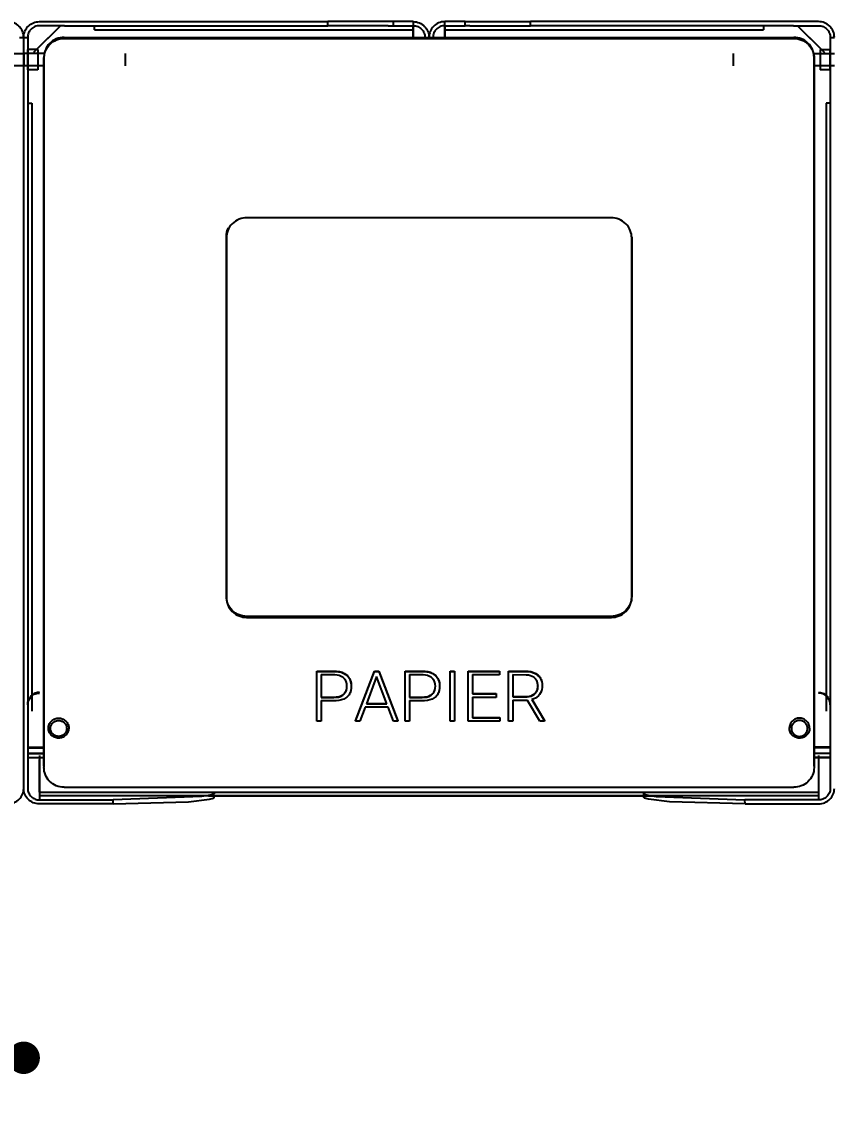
# Model space of a CAD drawing. Header units: millimetres. Extents: x 10366 to 28454, y 24552 to 29702.
# Drawn here: x 12287 to 12687, y 26352 to 26886 of the extents above; entities that cross this region are included whole.
import ezdxf

# ---------------------------------------------------------------- set-up
doc = ezdxf.new("R2010")
doc.units = ezdxf.units.MM
doc.header["$LTSCALE"] = 3
doc.layers.add('DomyÅ›lny', color=7, linetype='Continuous')
doc.styles.get("Standard").update_dxf_attribs({"font": 'arial.ttf'})
doc.dimstyles.new('MATEUSZ', dxfattribs={"dimtxt": 35, "dimasz": 16, "dimexe": 0.18, "dimexo": 0.0625, "dimgap": 0.09, "dimtad": 0, "dimdec": 0, "dimdsep": 46, "dimtxsty": 'Standard', "dimblk": 'DOT', "dimcen": 0.09, "dimse1": 1, "dimse2": 1, "dimadec": 0, "dimazin": 0, "dimtfac": 1, "dimtdec": 0, "dimtofl": 0, "dimtmove": 0, "dimatfit": 3, "dimfxl": 1, "dimtolj": 1, "dimtzin": 0, "dimlwd": 9, "dimlwe": 9, "dimarcsym": 0})

# ---------------------------------------------------------------- blocks, each defined once
blk = doc.blocks.new('_Dot')
at = {"color": 0, "linetype": 'ByBlock', "lineweight": -2}
blk.add_line((-0.5, 0), (-1, 0), dxfattribs=at)
at = {"color": 0, "linetype": 'ByBlock', "const_width": 0.5}
blk.add_lwpolyline([(-0.25, 0, 1), (0.25, 0, 1)], format="xyb", close=True, dxfattribs=at)
blk = doc.blocks.new('*D37')
at = {"color": 0, "lineweight": 9, "transparency": 16777216}
for p, q in [((11903.91, 26375.27), (12048.51, 26375.27)), ((12271.91, 26375.27), (12127.31, 26375.27))]:
    blk.add_line(p, q, dxfattribs=at)
at = {"layer": 'Defpoints', "color": 0, "transparency": 16777216}
for p in [(11887.91, 26878.71), (12287.91, 26878.71), (11887.91, 26375.27)]:
    blk.add_point(p, dxfattribs=at)
at = {"color": 0, "lineweight": 9, "transparency": 16777216, "xscale": 16, "yscale": 16, "zscale": 16, "rotation": 180}
blk.add_blockref('_Dot', (11887.91, 26375.27), dxfattribs=at)
at = {"color": 0, "lineweight": 9, "transparency": 16777216, "xscale": 16, "yscale": 16, "zscale": 16}
blk.add_blockref('_Dot', (12287.91, 26375.27), dxfattribs=at)
at = {"color": 0, "transparency": 16777216, "insert": (12087.91, 26375.27), "char_height": 35, "attachment_point": 5}
blk.add_mtext('\\A1;400', dxfattribs=at)

msp = doc.modelspace()

# ---------------------------------------------------------------- linework, layer by layer
at = {"layer": 'DomyÅ›lny'}
for p, q in [((12295.67, 26886.47), (12437.91, 26886.47)), ((12437.91, 26884.47), (12437.91, 26886.47)), ((12470.15, 26886.47), (12437.91, 26886.47)), ((12470.15, 26886.47), (12470.15, 26884.47)), ((12480.15, 26886.47), (12480.15, 26884.47)), ((12495.67, 26884.47), (12495.67, 26886.47)), ((12505.67, 26886.47), (12537.91, 26886.47)), ((12505.67, 26884.47), (12505.67, 26886.47)), ((12537.91, 26884.47), (12537.91, 26886.47)), ((12680.15, 26886.47), (12537.91, 26886.47)), ((12306.03, 26884.47), (12292.76, 26871.2)), ((12294.61, 26873.05), (12306.03, 26884.47)), ((12308.03, 26884.47), (12295.67, 26884.47)), ((12308.03, 26884.47), (12437.91, 26884.47)), ((12322.91, 26882.47), (12322.91, 26884.47)), ((12322.91, 26882.47), (12480.15, 26882.47)), ((12467.8, 26884.47), (12437.91, 26884.47)), ((12467.8, 26884.47), (12470.15, 26884.47)), ((12480.15, 26884.47), (12480.15, 26882.47)), ((12480.15, 26878.21), (12480.15, 26884.47)), ((12480.15, 26884.47), (12480.15, 26878.21)), ((12495.67, 26882.47), (12495.67, 26884.47)), ((12495.67, 26884.47), (12495.67, 26878.21)), ((12495.67, 26878.21), (12495.67, 26884.47)), ((12495.67, 26882.47), (12652.91, 26882.47)), ((12508.03, 26884.47), (12505.67, 26884.47)), ((12508.03, 26884.47), (12537.91, 26884.47)), ((12667.8, 26884.47), (12537.91, 26884.47)), ((12652.91, 26884.47), (12652.91, 26882.47)), ((12667.8, 26884.47), (12680.15, 26884.47)), ((12681.22, 26873.05), (12669.8, 26884.47)), ((12669.8, 26884.47), (12683.04, 26871.23)), ((12285.91, 26878.71), (12287.91, 26878.71)), ((12287.91, 26508.21), (12287.91, 26878.71)), ((12287.91, 26508.21), (12287.91, 26878.71)), ((12287.91, 26878.71), (12289.91, 26878.71)), ((12289.91, 26878.71), (12289.91, 26508.21)), ((12307.91, 26878.72), (12667.91, 26878.72)), ((12307.91, 26878.72), (12307.91, 26878.21)), ((12307.91, 26878.21), (12667.91, 26878.21)), ((12667.91, 26878.72), (12667.91, 26878.21)), ((12685.91, 26878.71), (12687.91, 26878.71)), ((12685.91, 26878.71), (12685.91, 26508.21)), ((12277.62, 26870.74), (12287.91, 26870.74)), ((12298.21, 26870.74), (12287.91, 26870.74)), ((12294.91, 26872.74), (12289.91, 26872.74)), ((12294.91, 26870.74), (12289.91, 26870.74)), ((12677.62, 26870.74), (12687.91, 26870.74)), ((12680.91, 26872.74), (12685.91, 26872.74)), ((12680.91, 26870.74), (12685.91, 26870.74)), ((12287.91, 26864.74), (12277.91, 26864.74)), ((12297.91, 26864.74), (12287.91, 26864.74)), ((12297.91, 26864.74), (12287.91, 26864.74)), ((12294.91, 26864.74), (12289.91, 26864.74)), ((12297.91, 26519.08), (12297.91, 26868.86)), ((12297.91, 26868.86), (12297.91, 26868.36)), ((12297.91, 26868.36), (12297.91, 26518.57)), ((12677.91, 26519.08), (12677.91, 26868.86)), ((12677.91, 26868.86), (12677.91, 26868.36)), ((12677.91, 26868.36), (12677.91, 26518.57)), ((12687.91, 26864.74), (12677.91, 26864.74)), ((12685.91, 26864.74), (12680.91, 26864.74)), ((12294.91, 26862.74), (12289.91, 26862.74)), ((12685.91, 26862.74), (12680.91, 26862.74)), ((12289.91, 26846.33), (12291.91, 26846.33)), ((12291.91, 26846.33), (12291.91, 26546.33)), ((12685.91, 26846.33), (12683.91, 26846.33)), ((12683.91, 26846.33), (12683.91, 26546.33)), ((12577.91, 26789.66), (12397.91, 26789.66)), ((12387.91, 26602.93), (12387.91, 26780.31)), ((12387.91, 26780.31), (12387.91, 26779.8)), ((12387.91, 26779.8), (12387.91, 26602.42)), ((12587.91, 26780.31), (12587.91, 26602.93)), ((12587.91, 26780.31), (12587.91, 26779.8)), ((12587.91, 26602.42), (12587.91, 26779.8)), ((12577.91, 26593.07), (12397.91, 26593.07)), ((12397.91, 26592.56), (12577.91, 26592.56)), ((12432.61, 26541.45), (12432.61, 26566.09)), ((12432.61, 26541.28), (12432.61, 26565.92)), ((12451.62, 26541.45), (12461.08, 26566.09)), ((12451.62, 26541.28), (12461.08, 26565.92)), ((12461.08, 26566.09), (12463.09, 26566.09)), ((12461.08, 26565.92), (12463.09, 26565.92)), ((12463.09, 26566.09), (12472.55, 26541.45)), ((12463.09, 26565.92), (12472.55, 26541.28)), ((12476.22, 26541.45), (12476.22, 26566.09)), ((12476.22, 26541.28), (12476.22, 26565.92)), ((12498.34, 26566.09), (12500.45, 26566.09)), ((12498.34, 26541.45), (12498.34, 26566.09)), ((12498.34, 26565.92), (12500.45, 26565.92)), ((12498.34, 26541.28), (12498.34, 26565.92)), ((12500.45, 26566.09), (12500.45, 26541.45)), ((12500.45, 26565.92), (12500.45, 26541.28)), ((12507.23, 26541.45), (12507.23, 26566.09)), ((12507.23, 26566.09), (12522.7, 26566.09)), ((12507.23, 26541.28), (12507.23, 26565.92)), ((12507.23, 26565.92), (12522.7, 26565.92)), ((12522.7, 26566.09), (12522.7, 26564.31)), ((12522.7, 26565.92), (12522.7, 26564.14)), ((12527.18, 26541.45), (12527.18, 26566.09)), ((12527.18, 26541.28), (12527.18, 26565.92)), ((12434.72, 26564.31), (12434.72, 26553.24)), ((12434.72, 26564.14), (12434.72, 26553.07)), ((12462.07, 26563.38), (12457.06, 26549.96)), ((12467.09, 26549.96), (12462.07, 26563.38)), ((12478.33, 26564.31), (12478.33, 26553.24)), ((12478.33, 26564.14), (12478.33, 26553.07)), ((12509.34, 26564.31), (12509.34, 26555.02)), ((12522.7, 26564.14), (12509.34, 26564.14)), ((12509.34, 26564.14), (12509.34, 26554.85)), ((12529.31, 26564.31), (12529.31, 26553.48)), ((12529.31, 26564.14), (12529.31, 26553.31)), ((12509.34, 26555.02), (12521.04, 26555.02)), ((12509.34, 26554.85), (12521.04, 26554.85)), ((12521.04, 26555.02), (12521.04, 26553.26)), ((12521.04, 26554.85), (12521.04, 26553.09)), ((12541.67, 26558.83), (12541.67, 26558.66)), ((12543.8, 26558.83), (12543.8, 26558.66)), ((12434.72, 26551.48), (12434.72, 26541.45)), ((12434.72, 26551.48), (12434.72, 26551.31)), ((12434.72, 26551.31), (12434.72, 26541.28)), ((12457.06, 26550.13), (12467.09, 26550.13)), ((12457.06, 26549.96), (12467.09, 26549.96)), ((12478.33, 26551.48), (12478.33, 26551.31)), ((12478.33, 26551.48), (12478.33, 26541.45)), ((12478.33, 26551.31), (12478.33, 26541.28)), ((12509.34, 26553.26), (12509.34, 26543.21)), ((12521.04, 26553.09), (12509.34, 26553.09)), ((12509.34, 26553.09), (12509.34, 26543.04)), ((12529.31, 26551.7), (12529.31, 26541.45)), ((12536.58, 26551.53), (12529.31, 26551.53)), ((12529.31, 26551.53), (12529.31, 26541.28)), ((12542.62, 26541.28), (12536.58, 26551.53)), ((12538.62, 26552.14), (12544.87, 26541.67)), ((12538.62, 26551.97), (12544.87, 26541.5)), ((12456.41, 26548.18), (12453.83, 26541.28)), ((12467.76, 26548.18), (12456.41, 26548.18)), ((12470.35, 26541.28), (12467.76, 26548.18)), ((12432.61, 26541.45), (12432.61, 26541.28)), ((12434.72, 26541.28), (12432.61, 26541.28)), ((12434.72, 26541.45), (12434.72, 26541.28)), ((12451.62, 26541.45), (12451.62, 26541.28)), ((12453.83, 26541.28), (12451.62, 26541.28)), ((12472.55, 26541.28), (12470.35, 26541.28)), ((12472.55, 26541.45), (12472.55, 26541.28)), ((12476.22, 26541.45), (12476.22, 26541.28)), ((12478.33, 26541.28), (12476.22, 26541.28)), ((12478.33, 26541.45), (12478.33, 26541.28)), ((12498.34, 26541.45), (12498.34, 26541.28)), ((12500.45, 26541.28), (12498.34, 26541.28)), ((12500.45, 26541.45), (12500.45, 26541.28)), ((12507.23, 26541.45), (12507.23, 26541.28)), ((12522.79, 26541.28), (12507.23, 26541.28)), ((12509.34, 26543.21), (12522.79, 26543.21)), ((12509.34, 26543.04), (12522.79, 26543.04)), ((12522.79, 26543.21), (12522.79, 26541.45)), ((12522.79, 26543.04), (12522.79, 26541.28)), ((12522.79, 26541.45), (12522.79, 26541.28)), ((12527.18, 26541.45), (12527.18, 26541.28)), ((12529.31, 26541.28), (12527.18, 26541.28)), ((12529.31, 26541.45), (12529.31, 26541.28)), ((12544.87, 26541.28), (12542.62, 26541.28)), ((12544.87, 26541.5), (12544.87, 26541.28)), ((12544.87, 26541.45), (12544.87, 26541.28)), ((12289.91, 26528.57), (12297.91, 26528.57)), ((12289.91, 26528.23), (12297.91, 26528.23)), ((12685.91, 26528.57), (12677.91, 26528.57)), ((12685.91, 26528.23), (12677.91, 26528.23)), ((12289.91, 26525.35), (12297.91, 26525.35)), ((12297.91, 26525.34), (12289.91, 26525.34)), ((12289.91, 26523.36), (12297.91, 26523.36)), ((12297.91, 26523.34), (12289.91, 26523.34)), ((12295.67, 26522.91), (12295.67, 26502.51)), ((12295.67, 26506.39), (12295.67, 26522.36)), ((12685.91, 26525.35), (12677.91, 26525.35)), ((12685.91, 26525.34), (12677.91, 26525.34)), ((12685.91, 26523.36), (12677.91, 26523.36)), ((12685.91, 26523.34), (12677.91, 26523.34)), ((12680.15, 26522.91), (12680.15, 26502.51)), ((12680.15, 26522.36), (12680.15, 26506.39)), ((12295.67, 26506.39), (12680.15, 26506.39)), ((12307.91, 26508.72), (12667.91, 26508.72)), ((12680.15, 26504.52), (12295.67, 26504.52)), ((12295.67, 26502.51), (12332.04, 26502.51)), ((12332, 26500.52), (12295.67, 26500.52)), ((12332, 26500.52), (12332.04, 26502.51)), ((12379.18, 26504.52), (12597.82, 26504.52)), ((12593.92, 26503.77), (12593.88, 26505.75)), ((12680.15, 26502.51), (12643.79, 26502.51)), ((12643.83, 26500.52), (12643.79, 26502.51)), ((12643.83, 26500.52), (12680.15, 26500.52))]:
    msp.add_line(p, q, dxfattribs=at)
for points in [[(12287.91, 26878.71, 0), (12287.87, 26879.49, 0), (12287.76, 26880.26, 0), (12287.57, 26881, 0), (12287.31, 26881.73, 0), (12286.97, 26882.42, 0), (12286.57, 26883.07, 0), (12286.11, 26883.68, 0), (12285.6, 26884.24, 0), (12285.03, 26884.75, 0), (12284.42, 26885.2, 0), (12283.77, 26885.58, 0), (12283.08, 26885.9, 0), (12282.37, 26886.15, 0), (12281.64, 26886.33, 0), (12280.9, 26886.44, 0), (12280.15, 26886.47, 0)], [(12287.91, 26878.71, 0), (12287.95, 26879.49, 0), (12288.07, 26880.26, 0), (12288.26, 26881, 0), (12288.52, 26881.73, 0), (12288.85, 26882.42, 0), (12289.25, 26883.07, 0), (12289.71, 26883.68, 0), (12290.23, 26884.24, 0), (12290.8, 26884.75, 0), (12291.41, 26885.2, 0), (12292.06, 26885.58, 0), (12292.75, 26885.9, 0), (12293.46, 26886.15, 0), (12294.19, 26886.33, 0), (12294.93, 26886.44, 0), (12295.67, 26886.47, 0)], [(12480.15, 26886.47, 0), (12480.15, 26886.47, 0), (12480.15, 26886.47, 0), (12480.15, 26886.47, 0), (12480.15, 26886.47, 0), (12480.15, 26886.47, 0), (12480.15, 26886.47, 0), (12480.15, 26886.47, 0), (12480.15, 26886.47, 0), (12480.15, 26886.47, 0), (12480.15, 26886.47, 0), (12480.15, 26886.47, 0), (12480.14, 26886.47, 0), (12480.08, 26886.47, 0), (12479.86, 26886.47, 0), (12478.92, 26886.47, 0), (12470.15, 26886.47, 0)], [(12480.15, 26886.47, 0), (12480.93, 26886.44, 0), (12481.69, 26886.32, 0), (12482.44, 26886.13, 0), (12483.16, 26885.87, 0), (12483.86, 26885.53, 0), (12484.51, 26885.14, 0), (12485.12, 26884.68, 0), (12485.68, 26884.16, 0), (12486.19, 26883.59, 0), (12486.64, 26882.98, 0), (12487.02, 26882.33, 0), (12487.34, 26881.64, 0), (12487.59, 26880.93, 0), (12487.77, 26880.2, 0), (12487.88, 26879.46, 0), (12487.91, 26878.71, 0)], [(12495.67, 26886.47, 0), (12494.9, 26886.44, 0), (12494.13, 26886.32, 0), (12493.39, 26886.13, 0), (12492.66, 26885.87, 0), (12491.97, 26885.53, 0), (12491.32, 26885.14, 0), (12490.7, 26884.68, 0), (12490.14, 26884.16, 0), (12489.64, 26883.59, 0), (12489.19, 26882.98, 0), (12488.81, 26882.33, 0), (12488.49, 26881.64, 0), (12488.24, 26880.93, 0), (12488.06, 26880.2, 0), (12487.95, 26879.46, 0), (12487.91, 26878.71, 0)], [(12505.67, 26886.47, 0), (12495.67, 26886.47, 0)], [(12687.91, 26878.71, 0), (12687.87, 26879.49, 0), (12687.76, 26880.26, 0), (12687.57, 26881, 0), (12687.31, 26881.73, 0), (12686.97, 26882.42, 0), (12686.57, 26883.07, 0), (12686.11, 26883.68, 0), (12685.6, 26884.24, 0), (12685.03, 26884.75, 0), (12684.42, 26885.2, 0), (12683.77, 26885.58, 0), (12683.08, 26885.9, 0), (12682.37, 26886.15, 0), (12681.64, 26886.33, 0), (12680.9, 26886.44, 0), (12680.15, 26886.47, 0)], [(12295.67, 26884.47, 0), (12295.09, 26884.45, 0), (12294.52, 26884.36, 0), (12293.97, 26884.22, 0), (12293.43, 26884.02, 0), (12292.91, 26883.77, 0), (12292.43, 26883.47, 0), (12291.97, 26883.13, 0), (12291.56, 26882.75, 0), (12291.18, 26882.32, 0), (12290.85, 26881.87, 0), (12290.57, 26881.39, 0), (12290.34, 26880.88, 0), (12290.15, 26880.35, 0), (12290.02, 26879.81, 0), (12289.94, 26879.27, 0), (12289.91, 26878.71, 0)], [(12470.15, 26884.47, 0), (12480.15, 26884.47, 0)], [(12480.15, 26884.47, 0), (12480.73, 26884.45, 0), (12481.3, 26884.36, 0), (12481.86, 26884.22, 0), (12482.4, 26884.02, 0), (12482.91, 26883.77, 0), (12483.4, 26883.47, 0), (12483.85, 26883.13, 0), (12484.27, 26882.75, 0), (12484.64, 26882.32, 0), (12484.97, 26881.87, 0), (12485.26, 26881.39, 0), (12485.49, 26880.88, 0), (12485.68, 26880.35, 0), (12485.81, 26879.81, 0), (12485.89, 26879.27, 0), (12485.91, 26878.71, 0)], [(12495.67, 26884.47, 0), (12495.09, 26884.45, 0), (12494.52, 26884.36, 0), (12493.97, 26884.22, 0), (12493.43, 26884.02, 0), (12492.91, 26883.77, 0), (12492.43, 26883.47, 0), (12491.97, 26883.13, 0), (12491.56, 26882.75, 0), (12491.18, 26882.32, 0), (12490.85, 26881.87, 0), (12490.57, 26881.39, 0), (12490.34, 26880.88, 0), (12490.15, 26880.35, 0), (12490.02, 26879.81, 0), (12489.94, 26879.27, 0), (12489.91, 26878.71, 0)], [(12495.67, 26884.47, 0), (12495.67, 26884.47, 0), (12495.67, 26884.47, 0), (12495.67, 26884.47, 0), (12495.67, 26884.47, 0), (12495.67, 26884.47, 0), (12495.67, 26884.47, 0), (12495.67, 26884.47, 0), (12495.67, 26884.47, 0), (12495.67, 26884.47, 0), (12495.67, 26884.47, 0), (12495.67, 26884.47, 0), (12495.68, 26884.47, 0), (12495.69, 26884.47, 0), (12495.74, 26884.47, 0), (12495.97, 26884.47, 0), (12496.91, 26884.47, 0), (12505.67, 26884.47, 0)], [(12680.15, 26884.47, 0), (12680.73, 26884.45, 0), (12681.3, 26884.36, 0), (12681.86, 26884.22, 0), (12682.4, 26884.02, 0), (12682.91, 26883.77, 0), (12683.4, 26883.47, 0), (12683.85, 26883.13, 0), (12684.27, 26882.75, 0), (12684.64, 26882.32, 0), (12684.97, 26881.87, 0), (12685.26, 26881.39, 0), (12685.49, 26880.88, 0), (12685.68, 26880.35, 0), (12685.81, 26879.81, 0), (12685.89, 26879.27, 0), (12685.91, 26878.71, 0)], [(12307.91, 26878.72, 0), (12306.89, 26878.67, 0), (12305.89, 26878.51, 0), (12304.9, 26878.26, 0), (12303.96, 26877.92, 0), (12303.06, 26877.48, 0), (12302.21, 26876.96, 0), (12301.42, 26876.36, 0), (12300.7, 26875.69, 0), (12300.06, 26874.96, 0), (12299.49, 26874.17, 0), (12299.01, 26873.34, 0), (12298.61, 26872.47, 0), (12298.3, 26871.57, 0), (12298.08, 26870.65, 0), (12297.95, 26869.77, 0), (12297.91, 26868.86, 0)], [(12297.91, 26868.36, 0), (12297.97, 26869.35, 0), (12298.12, 26870.34, 0), (12298.37, 26871.29, 0), (12298.71, 26872.22, 0), (12299.15, 26873.1, 0), (12299.67, 26873.93, 0), (12300.26, 26874.7, 0), (12300.93, 26875.41, 0), (12301.65, 26876.04, 0), (12302.44, 26876.61, 0), (12303.27, 26877.09, 0), (12304.15, 26877.49, 0), (12305.04, 26877.8, 0), (12305.97, 26878.02, 0), (12306.94, 26878.16, 0), (12307.91, 26878.21, 0)], [(12677.91, 26868.86, 0), (12677.86, 26869.86, 0), (12677.71, 26870.84, 0), (12677.46, 26871.8, 0), (12677.11, 26872.73, 0), (12676.68, 26873.6, 0), (12676.16, 26874.44, 0), (12675.57, 26875.21, 0), (12674.9, 26875.91, 0), (12674.17, 26876.55, 0), (12673.39, 26877.11, 0), (12672.56, 26877.59, 0), (12671.68, 26877.99, 0), (12670.78, 26878.3, 0), (12669.86, 26878.53, 0), (12668.89, 26878.67, 0), (12667.91, 26878.72, 0)], [(12667.91, 26878.21, 0), (12668.93, 26878.16, 0), (12669.94, 26878.01, 0), (12670.92, 26877.75, 0), (12671.87, 26877.41, 0), (12672.77, 26876.97, 0), (12673.62, 26876.45, 0), (12674.4, 26875.85, 0), (12675.12, 26875.19, 0), (12675.77, 26874.46, 0), (12676.34, 26873.67, 0), (12676.82, 26872.84, 0), (12677.22, 26871.96, 0), (12677.53, 26871.07, 0), (12677.75, 26870.14, 0), (12677.87, 26869.26, 0), (12677.91, 26868.36, 0)], [(12287.91, 26870.74, 0), (12287.91, 26870.74, 0), (12287.91, 26870.74, 0), (12287.91, 26870.74, 0), (12287.91, 26870.74, 0), (12287.91, 26870.74, 0), (12287.91, 26870.74, 0), (12287.91, 26870.74, 0), (12287.91, 26870.74, 0), (12287.91, 26870.74, 0), (12287.91, 26870.74, 0), (12287.91, 26870.74, 0), (12287.91, 26870.74, 0), (12287.91, 26870.72, 0), (12287.91, 26870.66, 0), (12287.91, 26870.37, 0), (12287.91, 26864.74, 0)], [(12287.91, 26870.74, 0), (12287.91, 26870.74, 0), (12287.91, 26870.74, 0), (12287.91, 26870.74, 0), (12287.91, 26870.74, 0), (12287.91, 26870.74, 0), (12287.91, 26870.74, 0), (12287.91, 26870.74, 0), (12287.91, 26870.74, 0), (12287.91, 26870.74, 0), (12287.91, 26870.74, 0), (12287.91, 26870.74, 0), (12287.91, 26870.74, 0), (12287.91, 26870.72, 0), (12287.91, 26870.66, 0), (12287.91, 26870.37, 0), (12287.91, 26864.74, 0)], [(12289.91, 26870.74, 0), (12289.91, 26870.74, 0), (12289.91, 26870.74, 0), (12289.91, 26870.74, 0), (12289.91, 26870.74, 0), (12289.91, 26870.74, 0), (12289.91, 26870.74, 0), (12289.91, 26870.74, 0), (12289.91, 26870.74, 0), (12289.91, 26870.74, 0), (12289.91, 26870.74, 0), (12289.91, 26870.74, 0), (12289.91, 26870.74, 0), (12289.91, 26870.72, 0), (12289.91, 26870.66, 0), (12289.91, 26870.37, 0), (12289.91, 26864.74, 0)], [(12294.91, 26872.74, 0), (12294.91, 26872.74, 0), (12294.91, 26872.74, 0), (12294.91, 26872.74, 0), (12294.91, 26872.74, 0), (12294.91, 26872.74, 0), (12294.91, 26872.74, 0), (12294.91, 26872.74, 0), (12294.91, 26872.74, 0), (12294.91, 26872.74, 0), (12294.91, 26872.74, 0), (12294.91, 26872.74, 0), (12294.91, 26872.74, 0), (12294.91, 26872.71, 0), (12294.91, 26872.6, 0), (12294.91, 26872.13, 0), (12294.91, 26862.74, 0)], [(12294.91, 26870.74, 0), (12294.91, 26870.74, 0), (12294.91, 26870.74, 0), (12294.91, 26870.74, 0), (12294.91, 26870.74, 0), (12294.91, 26870.74, 0), (12294.91, 26870.74, 0), (12294.91, 26870.74, 0), (12294.91, 26870.74, 0), (12294.91, 26870.74, 0), (12294.91, 26870.74, 0), (12294.91, 26870.74, 0), (12294.91, 26870.74, 0), (12294.91, 26870.72, 0), (12294.91, 26870.66, 0), (12294.91, 26870.37, 0), (12294.91, 26864.74, 0)], [(12337.91, 26870.74, 0), (12337.91, 26870.74, 0), (12337.91, 26870.74, 0), (12337.91, 26870.74, 0), (12337.91, 26870.74, 0), (12337.91, 26870.74, 0), (12337.91, 26870.74, 0), (12337.91, 26870.74, 0), (12337.91, 26870.74, 0), (12337.91, 26870.74, 0), (12337.91, 26870.74, 0), (12337.91, 26870.74, 0), (12337.91, 26870.74, 0), (12337.91, 26870.72, 0), (12337.91, 26870.66, 0), (12337.91, 26870.37, 0), (12337.91, 26864.74, 0)], [(12637.91, 26870.74, 0), (12637.91, 26870.74, 0), (12637.91, 26870.74, 0), (12637.91, 26870.74, 0), (12637.91, 26870.74, 0), (12637.91, 26870.74, 0), (12637.91, 26870.74, 0), (12637.91, 26870.74, 0), (12637.91, 26870.74, 0), (12637.91, 26870.74, 0), (12637.91, 26870.74, 0), (12637.91, 26870.74, 0), (12637.91, 26870.74, 0), (12637.91, 26870.72, 0), (12637.91, 26870.66, 0), (12637.91, 26870.37, 0), (12637.91, 26864.74, 0)], [(12680.91, 26872.74, 0), (12680.91, 26872.74, 0), (12680.91, 26872.74, 0), (12680.91, 26872.74, 0), (12680.91, 26872.74, 0), (12680.91, 26872.74, 0), (12680.91, 26872.74, 0), (12680.91, 26872.74, 0), (12680.91, 26872.74, 0), (12680.91, 26872.74, 0), (12680.91, 26872.74, 0), (12680.91, 26872.74, 0), (12680.91, 26872.74, 0), (12680.91, 26872.71, 0), (12680.91, 26872.6, 0), (12680.91, 26872.13, 0), (12680.91, 26862.74, 0)], [(12680.91, 26870.74, 0), (12680.91, 26870.74, 0), (12680.91, 26870.74, 0), (12680.91, 26870.74, 0), (12680.91, 26870.74, 0), (12680.91, 26870.74, 0), (12680.91, 26870.74, 0), (12680.91, 26870.74, 0), (12680.91, 26870.74, 0), (12680.91, 26870.74, 0), (12680.91, 26870.74, 0), (12680.91, 26870.74, 0), (12680.91, 26870.74, 0), (12680.91, 26870.72, 0), (12680.91, 26870.66, 0), (12680.91, 26870.37, 0), (12680.91, 26864.74, 0)], [(12685.91, 26870.74, 0), (12685.91, 26870.74, 0), (12685.91, 26870.74, 0), (12685.91, 26870.74, 0), (12685.91, 26870.74, 0), (12685.91, 26870.74, 0), (12685.91, 26870.74, 0), (12685.91, 26870.74, 0), (12685.91, 26870.74, 0), (12685.91, 26870.74, 0), (12685.91, 26870.74, 0), (12685.91, 26870.74, 0), (12685.91, 26870.74, 0), (12685.91, 26870.72, 0), (12685.91, 26870.66, 0), (12685.91, 26870.37, 0), (12685.91, 26864.74, 0)], [(12397.91, 26789.66, 0), (12397.01, 26789.62, 0), (12396.09, 26789.49, 0), (12395.16, 26789.28, 0), (12394.23, 26788.97, 0), (12393.32, 26788.56, 0), (12392.44, 26788.05, 0), (12391.61, 26787.46, 0), (12390.84, 26786.77, 0), (12390.15, 26786.02, 0), (12389.54, 26785.2, 0), (12389.03, 26784.33, 0), (12388.62, 26783.43, 0), (12388.3, 26782.52, 0), (12388.08, 26781.6, 0), (12387.95, 26780.69, 0), (12387.91, 26779.8, 0)], [(12587.91, 26779.8, 0), (12587.87, 26780.69, 0), (12587.75, 26781.6, 0), (12587.53, 26782.52, 0), (12587.21, 26783.43, 0), (12586.8, 26784.33, 0), (12586.28, 26785.2, 0), (12585.68, 26786.02, 0), (12584.98, 26786.77, 0), (12584.22, 26787.46, 0), (12583.39, 26788.05, 0), (12582.51, 26788.56, 0), (12581.59, 26788.97, 0), (12580.66, 26789.28, 0), (12579.73, 26789.49, 0), (12578.81, 26789.62, 0), (12577.91, 26789.66, 0)], [(12387.91, 26780.31, 0), (12387.98, 26781.42, 0), (12388.17, 26782.55, 0), (12388.52, 26783.69, 0), (12389.01, 26784.81, 0)], [(12397.91, 26593.07, 0), (12397.01, 26593.11, 0), (12396.09, 26593.24, 0), (12395.16, 26593.45, 0), (12394.23, 26593.76, 0), (12393.32, 26594.17, 0), (12392.44, 26594.68, 0), (12391.61, 26595.28, 0), (12390.84, 26595.96, 0), (12390.15, 26596.71, 0), (12389.54, 26597.53, 0), (12389.03, 26598.4, 0), (12388.62, 26599.3, 0), (12388.3, 26600.21, 0), (12388.08, 26601.13, 0), (12387.95, 26602.04, 0), (12387.91, 26602.93, 0)], [(12387.91, 26602.42, 0), (12387.95, 26601.53, 0), (12388.08, 26600.62, 0), (12388.3, 26599.71, 0), (12388.62, 26598.79, 0), (12389.03, 26597.89, 0), (12389.54, 26597.02, 0), (12390.15, 26596.21, 0), (12390.84, 26595.45, 0), (12391.61, 26594.77, 0), (12392.44, 26594.17, 0), (12393.32, 26593.66, 0), (12394.23, 26593.25, 0), (12395.16, 26592.94, 0), (12396.09, 26592.73, 0), (12397.01, 26592.6, 0), (12397.91, 26592.56, 0)], [(12587.91, 26602.93, 0), (12587.87, 26602.04, 0), (12587.75, 26601.13, 0), (12587.53, 26600.21, 0), (12587.21, 26599.3, 0), (12586.8, 26598.4, 0), (12586.28, 26597.53, 0), (12585.68, 26596.71, 0), (12584.98, 26595.96, 0), (12584.22, 26595.28, 0), (12583.39, 26594.68, 0), (12582.51, 26594.17, 0), (12581.59, 26593.76, 0), (12580.66, 26593.45, 0), (12579.73, 26593.24, 0), (12578.81, 26593.11, 0), (12577.91, 26593.07, 0)], [(12577.91, 26592.56, 0), (12578.81, 26592.6, 0), (12579.73, 26592.73, 0), (12580.66, 26592.94, 0), (12581.59, 26593.25, 0), (12582.51, 26593.66, 0), (12583.39, 26594.17, 0), (12584.22, 26594.77, 0), (12584.98, 26595.45, 0), (12585.68, 26596.21, 0), (12586.28, 26597.02, 0), (12586.8, 26597.89, 0), (12587.21, 26598.79, 0), (12587.53, 26599.71, 0), (12587.75, 26600.62, 0), (12587.87, 26601.53, 0), (12587.91, 26602.42, 0)], [(12432.61, 26566.09, 0), (12438.09, 26566.09, 0), (12440.83, 26566.09, 0), (12442.33, 26566.04, 0), (12443.75, 26565.83, 0), (12445.03, 26565.45, 0), (12446.17, 26564.91, 0), (12447.18, 26564.21, 0), (12447.63, 26563.8, 0), (12448.03, 26563.36, 0), (12448.38, 26562.89, 0), (12448.69, 26562.39, 0), (12448.95, 26561.85, 0), (12449.16, 26561.29, 0), (12449.44, 26560.07, 0), (12449.54, 26558.73, 0)], [(12432.61, 26565.92, 0), (12443.21, 26565.76, 0), (12444.49, 26565.47, 0), (12445.63, 26565.03, 0), (12446.66, 26564.44, 0), (12447.56, 26563.7, 0), (12447.95, 26563.29, 0), (12448.29, 26562.85, 0), (12448.6, 26562.38, 0), (12448.86, 26561.88, 0), (12449.08, 26561.36, 0), (12449.39, 26560.22, 0), (12449.53, 26558.98, 0), (12449.5, 26557.67, 0), (12449.31, 26556.46, 0), (12448.95, 26555.38, 0), (12448.71, 26554.88, 0), (12448.43, 26554.41, 0), (12448.11, 26553.97, 0), (12447.75, 26553.56, 0), (12447.34, 26553.18, 0), (12446.9, 26552.83, 0), (12445.91, 26552.25, 0), (12444.77, 26551.8, 0), (12443.48, 26551.5, 0), (12442.05, 26551.34, 0), (12434.72, 26551.31, 0)], [(12476.22, 26566.09, 0), (12481.7, 26566.09, 0), (12484.44, 26566.09, 0), (12485.95, 26566.04, 0), (12487.36, 26565.83, 0), (12488.64, 26565.45, 0), (12489.79, 26564.91, 0), (12490.79, 26564.21, 0), (12491.24, 26563.8, 0), (12491.64, 26563.36, 0), (12492, 26562.89, 0), (12492.3, 26562.39, 0), (12492.56, 26561.85, 0), (12492.77, 26561.29, 0), (12493.06, 26560.07, 0), (12493.15, 26558.73, 0)], [(12476.22, 26565.92, 0), (12486.83, 26565.76, 0), (12488.1, 26565.47, 0), (12489.25, 26565.03, 0), (12490.27, 26564.44, 0), (12491.17, 26563.7, 0), (12491.56, 26563.29, 0), (12491.91, 26562.85, 0), (12492.21, 26562.38, 0), (12492.47, 26561.88, 0), (12492.69, 26561.36, 0), (12493, 26560.22, 0), (12493.14, 26558.98, 0), (12493.11, 26557.67, 0), (12492.92, 26556.46, 0), (12492.56, 26555.38, 0), (12492.32, 26554.88, 0), (12492.04, 26554.41, 0), (12491.72, 26553.97, 0), (12491.36, 26553.56, 0), (12490.96, 26553.18, 0), (12490.51, 26552.83, 0), (12489.52, 26552.25, 0), (12488.38, 26551.8, 0), (12487.09, 26551.5, 0), (12485.66, 26551.34, 0), (12478.33, 26551.31, 0)], [(12527.18, 26566.09, 0), (12532.57, 26566.09, 0), (12535.26, 26566.09, 0), (12536.79, 26566.01, 0), (12538.19, 26565.79, 0), (12539.45, 26565.41, 0), (12540.57, 26564.87, 0), (12541.54, 26564.19, 0), (12541.97, 26563.79, 0), (12542.36, 26563.36, 0), (12542.7, 26562.9, 0), (12542.99, 26562.41, 0), (12543.24, 26561.89, 0), (12543.44, 26561.34, 0), (12543.71, 26560.14, 0), (12543.8, 26558.83, 0)], [(12527.18, 26565.92, 0), (12534.95, 26565.92, 0), (12537.09, 26565.81, 0), (12538.09, 26565.64, 0), (12539.02, 26565.39, 0), (12539.88, 26565.06, 0), (12540.66, 26564.65, 0), (12541.36, 26564.16, 0), (12541.99, 26563.59, 0), (12542.53, 26562.96, 0), (12542.97, 26562.27, 0), (12543.32, 26561.51, 0), (12543.58, 26560.69, 0), (12543.74, 26559.81, 0), (12543.8, 26558.86, 0), (12543.77, 26557.9, 0), (12543.61, 26557, 0), (12543.35, 26556.14, 0), (12542.96, 26555.32, 0), (12542.45, 26554.55, 0), (12541.85, 26553.85, 0), (12541.16, 26553.24, 0), (12540.39, 26552.73, 0), (12539.55, 26552.3, 0), (12538.62, 26551.97, 0)], [(12434.72, 26553.07, 0), (12438.84, 26553.07, 0), (12440.9, 26553.07, 0), (12442.08, 26553.11, 0), (12443.18, 26553.27, 0), (12444.16, 26553.54, 0), (12445.02, 26553.94, 0), (12445.4, 26554.19, 0), (12445.76, 26554.46, 0), (12446.08, 26554.76, 0), (12446.36, 26555.09, 0), (12446.61, 26555.44, 0), (12446.83, 26555.82, 0), (12447.02, 26556.22, 0), (12447.17, 26556.64, 0), (12447.36, 26557.56, 0), (12447.43, 26558.57, 0), (12447.35, 26559.58, 0), (12447.14, 26560.49, 0), (12446.98, 26560.92, 0), (12446.79, 26561.32, 0), (12446.57, 26561.7, 0), (12446.31, 26562.06, 0), (12446.02, 26562.4, 0), (12445.69, 26562.71, 0), (12445.33, 26563, 0), (12444.95, 26563.25, 0), (12444.53, 26563.47, 0), (12443.62, 26563.82, 0), (12442.59, 26564.04, 0), (12441.45, 26564.14, 0), (12434.72, 26564.14, 0)], [(12478.33, 26553.07, 0), (12482.46, 26553.07, 0), (12484.52, 26553.07, 0), (12485.69, 26553.11, 0), (12486.79, 26553.27, 0), (12487.78, 26553.54, 0), (12488.63, 26553.94, 0), (12489.02, 26554.19, 0), (12489.37, 26554.46, 0), (12489.69, 26554.76, 0), (12489.97, 26555.09, 0), (12490.23, 26555.44, 0), (12490.45, 26555.82, 0), (12490.63, 26556.22, 0), (12490.78, 26556.64, 0), (12490.98, 26557.56, 0), (12491.04, 26558.57, 0), (12490.96, 26559.58, 0), (12490.75, 26560.49, 0), (12490.6, 26560.92, 0), (12490.41, 26561.32, 0), (12490.18, 26561.7, 0), (12489.92, 26562.06, 0), (12489.63, 26562.4, 0), (12489.3, 26562.71, 0), (12488.94, 26563, 0), (12488.56, 26563.25, 0), (12488.15, 26563.47, 0), (12487.23, 26563.82, 0), (12486.2, 26564.04, 0), (12485.06, 26564.14, 0), (12478.33, 26564.14, 0)], [(12529.31, 26553.31, 0), (12533.32, 26553.31, 0), (12535.32, 26553.31, 0), (12536.38, 26553.33, 0), (12537.4, 26553.47, 0), (12538.34, 26553.74, 0), (12539.18, 26554.14, 0), (12539.56, 26554.39, 0), (12539.92, 26554.68, 0), (12540.56, 26555.33, 0), (12540.83, 26555.69, 0), (12541.06, 26556.06, 0), (12541.25, 26556.46, 0), (12541.41, 26556.87, 0), (12541.53, 26557.31, 0), (12541.66, 26558.23, 0), (12541.65, 26559.23, 0), (12541.51, 26560.16, 0), (12541.24, 26561, 0), (12541.06, 26561.39, 0), (12540.84, 26561.75, 0), (12540.59, 26562.09, 0), (12540.3, 26562.41, 0), (12539.99, 26562.71, 0), (12539.64, 26562.98, 0), (12538.87, 26563.43, 0), (12537.99, 26563.77, 0), (12537.01, 26564.01, 0), (12535.92, 26564.12, 0), (12529.31, 26564.14, 0)], [(12295.8, 26555.58, 0), (12295.27, 26555.55, 0), (12294.73, 26555.48, 0), (12294.18, 26555.35, 0), (12293.64, 26555.17, 0), (12293.1, 26554.93, 0), (12292.58, 26554.63, 0), (12292.09, 26554.28, 0), (12291.64, 26553.88, 0), (12291.23, 26553.43, 0), (12290.87, 26552.95, 0), (12290.57, 26552.44, 0), (12290.33, 26551.91, 0), (12290.14, 26551.37, 0), (12290.01, 26550.83, 0), (12289.94, 26550.29, 0), (12289.91, 26549.77, 0)], [(12289.91, 26549.43, 0), (12289.94, 26549.95, 0), (12290.01, 26550.49, 0), (12290.14, 26551.03, 0), (12290.33, 26551.57, 0), (12290.57, 26552.1, 0), (12290.87, 26552.61, 0), (12291.23, 26553.09, 0), (12291.64, 26553.54, 0), (12292.09, 26553.94, 0), (12292.58, 26554.29, 0), (12293.1, 26554.59, 0), (12293.64, 26554.83, 0), (12294.18, 26555.01, 0), (12294.73, 26555.14, 0), (12295.27, 26555.21, 0), (12295.8, 26555.24, 0)], [(12434.72, 26553.24, 0), (12438.83, 26553.24, 0), (12440.89, 26553.24, 0), (12442.05, 26553.28, 0), (12443.16, 26553.43, 0), (12444.14, 26553.7, 0), (12445, 26554.1, 0), (12445.38, 26554.34, 0), (12445.73, 26554.61, 0), (12446.06, 26554.91, 0), (12446.34, 26555.24, 0), (12446.6, 26555.59, 0), (12446.82, 26555.96, 0), (12447, 26556.36, 0), (12447.16, 26556.77, 0), (12447.36, 26557.69, 0), (12447.43, 26558.69, 0)], [(12478.33, 26553.24, 0), (12482.44, 26553.24, 0), (12484.5, 26553.24, 0), (12485.67, 26553.28, 0), (12486.77, 26553.43, 0), (12487.75, 26553.7, 0), (12488.61, 26554.1, 0), (12488.99, 26554.34, 0), (12489.35, 26554.61, 0), (12489.67, 26554.91, 0), (12489.96, 26555.24, 0), (12490.21, 26555.59, 0), (12490.43, 26555.96, 0), (12490.62, 26556.36, 0), (12490.77, 26556.77, 0), (12490.97, 26557.69, 0), (12491.04, 26558.69, 0)], [(12529.31, 26553.48, 0), (12533.3, 26553.48, 0), (12535.3, 26553.48, 0), (12536.34, 26553.5, 0), (12537.37, 26553.63, 0), (12538.3, 26553.89, 0), (12539.14, 26554.29, 0), (12539.53, 26554.54, 0), (12539.89, 26554.82, 0), (12540.53, 26555.46, 0), (12540.8, 26555.82, 0), (12541.03, 26556.19, 0), (12541.23, 26556.58, 0), (12541.39, 26556.99, 0), (12541.51, 26557.42, 0), (12541.6, 26557.87, 0), (12541.67, 26558.83, 0)], [(12680.02, 26555.58, 0), (12680.55, 26555.55, 0), (12681.09, 26555.48, 0), (12681.64, 26555.35, 0), (12682.19, 26555.17, 0), (12682.73, 26554.93, 0), (12683.24, 26554.63, 0), (12683.73, 26554.28, 0), (12684.19, 26553.88, 0), (12684.59, 26553.43, 0), (12684.95, 26552.95, 0), (12685.25, 26552.44, 0), (12685.5, 26551.91, 0), (12685.68, 26551.37, 0), (12685.81, 26550.83, 0), (12685.89, 26550.29, 0), (12685.91, 26549.77, 0)], [(12685.91, 26549.43, 0), (12685.89, 26549.95, 0), (12685.81, 26550.49, 0), (12685.68, 26551.03, 0), (12685.5, 26551.57, 0), (12685.25, 26552.1, 0), (12684.95, 26552.61, 0), (12684.59, 26553.09, 0), (12684.19, 26553.54, 0), (12683.73, 26553.94, 0), (12683.24, 26554.29, 0), (12682.73, 26554.59, 0), (12682.19, 26554.83, 0), (12681.64, 26555.01, 0), (12681.09, 26555.14, 0), (12680.55, 26555.21, 0), (12680.02, 26555.24, 0)], [(12300.14, 26537.94, 0), (12300.16, 26538.38, 0), (12300.22, 26538.83, 0), (12300.33, 26539.29, 0), (12300.49, 26539.75, 0), (12300.7, 26540.2, 0), (12300.95, 26540.63, 0), (12301.26, 26541.04, 0), (12301.6, 26541.42, 0), (12301.99, 26541.76, 0), (12302.4, 26542.06, 0), (12302.84, 26542.31, 0), (12303.3, 26542.52, 0), (12303.76, 26542.67, 0), (12304.23, 26542.78, 0), (12304.69, 26542.84, 0), (12305.14, 26542.86, 0), (12305.59, 26542.84, 0), (12306.05, 26542.78, 0), (12306.51, 26542.67, 0), (12306.98, 26542.52, 0), (12307.44, 26542.31, 0), (12307.87, 26542.06, 0), (12308.29, 26541.76, 0), (12308.67, 26541.42, 0), (12309.02, 26541.04, 0), (12309.32, 26540.63, 0), (12309.58, 26540.2, 0), (12309.79, 26539.75, 0), (12309.95, 26539.29, 0), (12310.06, 26538.83, 0), (12310.12, 26538.38, 0), (12310.14, 26537.94, 0)], [(12310.14, 26537.94, 0), (12310.11, 26537.44, 0), (12310.04, 26536.95, 0), (12309.92, 26536.48, 0), (12309.74, 26536.01, 0), (12309.52, 26535.56, 0), (12309.26, 26535.14, 0), (12308.96, 26534.75, 0), (12308.62, 26534.39, 0), (12308.25, 26534.07, 0), (12307.84, 26533.78, 0), (12307.41, 26533.53, 0), (12306.96, 26533.33, 0), (12306.5, 26533.18, 0), (12306.03, 26533.07, 0), (12305.55, 26533.01, 0), (12305.07, 26532.99, 0), (12304.57, 26533.03, 0), (12304.08, 26533.11, 0), (12303.6, 26533.23, 0), (12303.14, 26533.41, 0), (12302.7, 26533.62, 0), (12302.28, 26533.88, 0), (12301.9, 26534.17, 0), (12301.55, 26534.49, 0), (12301.23, 26534.85, 0), (12300.95, 26535.23, 0), (12300.71, 26535.65, 0), (12300.51, 26536.08, 0), (12300.35, 26536.53, 0), (12300.23, 26536.99, 0), (12300.16, 26537.46, 0), (12300.14, 26537.94, 0)], [(12675.69, 26537.94, 0), (12675.67, 26538.38, 0), (12675.6, 26538.83, 0), (12675.5, 26539.29, 0), (12675.34, 26539.75, 0), (12675.13, 26540.2, 0), (12674.87, 26540.63, 0), (12674.57, 26541.04, 0), (12674.22, 26541.42, 0), (12673.84, 26541.76, 0), (12673.42, 26542.06, 0), (12672.98, 26542.31, 0), (12672.53, 26542.52, 0), (12672.06, 26542.67, 0), (12671.6, 26542.78, 0), (12671.14, 26542.84, 0), (12670.69, 26542.86, 0), (12670.24, 26542.84, 0), (12669.78, 26542.78, 0), (12669.31, 26542.67, 0), (12668.85, 26542.52, 0), (12668.39, 26542.31, 0), (12667.95, 26542.06, 0), (12667.54, 26541.76, 0), (12667.15, 26541.42, 0), (12666.81, 26541.04, 0), (12666.5, 26540.63, 0), (12666.25, 26540.2, 0), (12666.04, 26539.75, 0), (12665.88, 26539.29, 0), (12665.77, 26538.83, 0), (12665.71, 26538.38, 0), (12665.69, 26537.94, 0)], [(12675.69, 26537.94, 0), (12675.66, 26537.44, 0), (12675.59, 26536.95, 0), (12675.46, 26536.48, 0), (12675.29, 26536.01, 0), (12675.07, 26535.56, 0), (12674.81, 26535.14, 0), (12674.51, 26534.75, 0), (12674.17, 26534.39, 0), (12673.8, 26534.07, 0), (12673.39, 26533.78, 0), (12672.96, 26533.53, 0), (12672.51, 26533.33, 0), (12672.05, 26533.18, 0), (12671.58, 26533.07, 0), (12671.1, 26533.01, 0), (12670.62, 26532.99, 0), (12670.12, 26533.03, 0), (12669.63, 26533.11, 0), (12669.15, 26533.23, 0), (12668.69, 26533.41, 0), (12668.25, 26533.62, 0), (12667.83, 26533.88, 0), (12667.45, 26534.17, 0), (12667.1, 26534.49, 0), (12666.78, 26534.85, 0), (12666.5, 26535.23, 0), (12666.26, 26535.65, 0), (12666.06, 26536.08, 0), (12665.9, 26536.53, 0), (12665.78, 26536.99, 0), (12665.71, 26537.46, 0), (12665.69, 26537.94, 0)], [(12295.67, 26524.48, 0), (12295.67, 26524.46, 0), (12295.67, 26524.35, 0), (12295.67, 26523.93, 0), (12295.67, 26522.36, 0)], [(12680.15, 26524.48, 0), (12680.15, 26524.46, 0), (12680.15, 26524.35, 0), (12680.15, 26523.93, 0), (12680.15, 26522.36, 0)], [(12307.91, 26508.72, 0), (12306.89, 26508.77, 0), (12305.89, 26508.92, 0), (12304.91, 26509.17, 0), (12303.97, 26509.52, 0), (12303.07, 26509.95, 0), (12302.22, 26510.47, 0), (12301.43, 26511.07, 0), (12300.71, 26511.73, 0), (12300.07, 26512.46, 0), (12299.5, 26513.25, 0), (12299.02, 26514.07, 0), (12298.62, 26514.95, 0), (12298.31, 26515.84, 0), (12298.08, 26516.76, 0), (12297.95, 26517.66, 0), (12297.91, 26518.57, 0)], [(12677.91, 26518.57, 0), (12677.86, 26517.57, 0), (12677.71, 26516.58, 0), (12677.45, 26515.61, 0), (12677.1, 26514.68, 0), (12676.66, 26513.8, 0), (12676.13, 26512.96, 0), (12675.53, 26512.19, 0), (12674.85, 26511.48, 0), (12674.12, 26510.84, 0), (12673.32, 26510.28, 0), (12672.48, 26509.81, 0), (12671.59, 26509.41, 0), (12670.69, 26509.1, 0), (12669.75, 26508.89, 0), (12668.84, 26508.76, 0), (12667.91, 26508.72, 0)], [(12280.15, 26500.52, 0), (12280.94, 26500.56, 0), (12281.72, 26500.68, 0), (12282.48, 26500.88, 0), (12283.2, 26501.14, 0), (12283.9, 26501.48, 0), (12284.55, 26501.88, 0), (12285.16, 26502.34, 0), (12285.72, 26502.85, 0), (12286.22, 26503.42, 0), (12286.66, 26504.02, 0), (12287.04, 26504.66, 0), (12287.35, 26505.33, 0), (12287.59, 26506.03, 0), (12287.77, 26506.74, 0), (12287.88, 26507.46, 0), (12287.91, 26508.21, 0)], [(12295.67, 26500.52, 0), (12294.89, 26500.56, 0), (12294.11, 26500.68, 0), (12293.35, 26500.88, 0), (12292.63, 26501.14, 0), (12291.93, 26501.48, 0), (12291.28, 26501.88, 0), (12290.67, 26502.34, 0), (12290.11, 26502.85, 0), (12289.61, 26503.42, 0), (12289.17, 26504.02, 0), (12288.79, 26504.66, 0), (12288.48, 26505.33, 0), (12288.23, 26506.03, 0), (12288.06, 26506.74, 0), (12287.95, 26507.46, 0), (12287.91, 26508.21, 0)], [(12289.91, 26508.21, 0), (12289.94, 26507.64, 0), (12290.03, 26507.05, 0), (12290.18, 26506.5, 0), (12290.38, 26505.96, 0), (12290.63, 26505.45, 0), (12290.93, 26504.97, 0), (12291.28, 26504.52, 0), (12291.67, 26504.11, 0), (12292.09, 26503.75, 0), (12292.54, 26503.42, 0), (12293.02, 26503.15, 0), (12293.52, 26502.92, 0), (12294.05, 26502.74, 0), (12294.57, 26502.61, 0), (12295.11, 26502.53, 0), (12295.67, 26502.51, 0)], [(12295.67, 26506.39, 0), (12295.67, 26505, 0), (12295.67, 26504.62, 0), (12295.67, 26504.53, 0), (12295.67, 26504.52, 0), (12295.67, 26504.52, 0), (12295.67, 26504.52, 0), (12295.67, 26504.52, 0), (12295.67, 26504.52, 0), (12295.67, 26504.52, 0), (12295.67, 26504.52, 0), (12295.67, 26504.52, 0), (12295.67, 26504.52, 0), (12295.67, 26504.52, 0), (12295.67, 26504.52, 0), (12295.67, 26504.52, 0), (12295.67, 26504.52, 0), (12295.67, 26504.52, 0), (12295.67, 26504.52, 0), (12295.67, 26504.52, 0), (12295.67, 26504.52, 0), (12295.67, 26504.52, 0), (12295.67, 26504.52, 0)], [(12381.63, 26506.12, 0), (12381.76, 26506.03, 0), (12381.81, 26505.99, 0), (12381.85, 26505.95, 0), (12381.89, 26505.9, 0), (12381.91, 26505.86, 0), (12381.93, 26505.82, 0), (12381.94, 26505.79, 0), (12381.94, 26505.77, 0), (12381.94, 26505.75, 0), (12381.94, 26505.73, 0), (12381.94, 26505.71, 0), (12381.93, 26505.69, 0), (12381.93, 26505.66, 0), (12381.9, 26505.62, 0), (12381.87, 26505.58, 0), (12381.83, 26505.54, 0), (12381.79, 26505.49, 0), (12381.66, 26505.41, 0), (12381.51, 26505.32, 0), (12381.09, 26505.15, 0), (12379.85, 26504.82, 0), (12375.85, 26504.2, 0), (12332.04, 26502.51, 0)], [(12594.2, 26506.12, 0), (12594.07, 26506.03, 0), (12594.02, 26505.99, 0), (12593.97, 26505.95, 0), (12593.94, 26505.9, 0), (12593.91, 26505.86, 0), (12593.89, 26505.82, 0), (12593.89, 26505.79, 0), (12593.89, 26505.77, 0), (12593.88, 26505.75, 0), (12593.89, 26505.73, 0), (12593.89, 26505.71, 0), (12593.89, 26505.69, 0), (12593.9, 26505.66, 0), (12593.92, 26505.62, 0), (12593.95, 26505.58, 0), (12593.99, 26505.54, 0), (12594.04, 26505.49, 0), (12594.16, 26505.41, 0), (12594.32, 26505.32, 0), (12594.74, 26505.15, 0), (12595.97, 26504.82, 0), (12599.98, 26504.2, 0), (12643.79, 26502.51, 0)], [(12680.15, 26500.52, 0), (12680.94, 26500.56, 0), (12681.72, 26500.68, 0), (12682.48, 26500.88, 0), (12683.2, 26501.14, 0), (12683.9, 26501.48, 0), (12684.55, 26501.88, 0), (12685.16, 26502.34, 0), (12685.72, 26502.85, 0), (12686.22, 26503.42, 0), (12686.66, 26504.02, 0), (12687.04, 26504.66, 0), (12687.35, 26505.33, 0), (12687.59, 26506.03, 0), (12687.77, 26506.74, 0), (12687.88, 26507.46, 0), (12687.91, 26508.21, 0)], [(12685.91, 26508.21, 0), (12685.88, 26507.64, 0), (12685.79, 26507.05, 0), (12685.65, 26506.5, 0), (12685.44, 26505.96, 0), (12685.19, 26505.45, 0), (12684.89, 26504.97, 0), (12684.55, 26504.52, 0), (12684.16, 26504.11, 0), (12683.74, 26503.75, 0), (12683.28, 26503.42, 0), (12682.8, 26503.15, 0), (12682.3, 26502.92, 0), (12681.78, 26502.74, 0), (12681.26, 26502.61, 0), (12680.72, 26502.53, 0), (12680.15, 26502.51, 0)], [(12680.15, 26506.39, 0), (12680.15, 26505, 0), (12680.15, 26504.62, 0), (12680.15, 26504.53, 0), (12680.15, 26504.52, 0), (12680.15, 26504.52, 0), (12680.15, 26504.52, 0), (12680.15, 26504.52, 0), (12680.15, 26504.52, 0), (12680.15, 26504.52, 0), (12680.15, 26504.52, 0), (12680.15, 26504.52, 0), (12680.15, 26504.52, 0), (12680.15, 26504.52, 0), (12680.15, 26504.52, 0), (12680.15, 26504.52, 0), (12680.15, 26504.52, 0), (12680.15, 26504.52, 0), (12680.15, 26504.52, 0), (12680.15, 26504.52, 0), (12680.15, 26504.52, 0), (12680.15, 26504.52, 0), (12680.15, 26504.52, 0)], [(12332, 26500.52, 0), (12369.28, 26501.61, 0), (12379.61, 26502.8, 0), (12380.91, 26503.12, 0), (12381.36, 26503.29, 0), (12381.54, 26503.37, 0), (12381.68, 26503.46, 0), (12381.79, 26503.54, 0), (12381.83, 26503.59, 0), (12381.86, 26503.63, 0), (12381.88, 26503.67, 0), (12381.89, 26503.69, 0), (12381.9, 26503.71, 0), (12381.9, 26503.73, 0), (12381.91, 26503.75, 0), (12381.91, 26503.78, 0), (12381.91, 26503.8, 0), (12381.9, 26503.82, 0), (12381.9, 26503.84, 0), (12381.88, 26503.88, 0), (12381.85, 26503.92, 0), (12381.82, 26503.97, 0), (12381.77, 26504.01, 0), (12381.72, 26504.05, 0), (12381.59, 26504.14, 0)], [(12643.83, 26500.52, 0), (12606.55, 26501.61, 0), (12596.21, 26502.8, 0), (12594.91, 26503.12, 0), (12594.46, 26503.29, 0), (12594.29, 26503.37, 0), (12594.15, 26503.46, 0), (12594.04, 26503.54, 0), (12594, 26503.59, 0), (12593.97, 26503.63, 0), (12593.94, 26503.67, 0), (12593.93, 26503.69, 0), (12593.93, 26503.71, 0), (12593.92, 26503.73, 0), (12593.92, 26503.75, 0), (12593.92, 26503.78, 0), (12593.92, 26503.8, 0), (12593.93, 26503.82, 0), (12593.93, 26503.84, 0), (12593.95, 26503.88, 0), (12593.98, 26503.92, 0), (12594.01, 26503.97, 0), (12594.06, 26504.01, 0), (12594.11, 26504.05, 0), (12594.24, 26504.14, 0)]]:
    msp.add_polyline3d(points, dxfattribs=at)
for points in [[(12289.91, 26872.74, 0), (12289.91, 26872.74, 0), (12289.91, 26872.74, 0), (12289.91, 26872.74, 0), (12289.91, 26872.74, 0), (12289.91, 26872.74, 0), (12289.91, 26872.74, 0), (12289.91, 26872.74, 0), (12289.91, 26872.74, 0), (12289.91, 26872.74, 0), (12289.91, 26872.74, 0), (12289.91, 26872.74, 0), (12289.91, 26872.71, 0), (12289.91, 26872.6, 0), (12289.91, 26872.13, 0), (12289.91, 26863.5, 0), (12289.91, 26862.77, 0), (12289.91, 26862.75, 0), (12289.91, 26862.74, 0), (12289.91, 26862.74, 0), (12289.91, 26862.74, 0), (12289.91, 26862.74, 0), (12289.91, 26862.74, 0), (12289.91, 26862.74, 0), (12289.91, 26862.74, 0), (12289.91, 26862.74, 0), (12289.91, 26862.74, 0), (12289.91, 26862.74, 0), (12289.91, 26862.74, 0), (12289.91, 26862.74, 0), (12289.91, 26862.74, 0), (12289.91, 26862.74, 0), (12289.91, 26862.75, 0), (12289.91, 26862.75, 0), (12289.91, 26862.78, 0), (12289.91, 26862.89, 0), (12289.91, 26863.36, 0)], [(12685.91, 26872.74, 0), (12685.91, 26872.74, 0), (12685.91, 26872.74, 0), (12685.91, 26872.74, 0), (12685.91, 26872.74, 0), (12685.91, 26872.74, 0), (12685.91, 26872.74, 0), (12685.91, 26872.74, 0), (12685.91, 26872.74, 0), (12685.91, 26872.74, 0), (12685.91, 26872.74, 0), (12685.91, 26872.74, 0), (12685.91, 26872.71, 0), (12685.91, 26872.6, 0), (12685.91, 26872.13, 0), (12685.91, 26863.5, 0), (12685.91, 26862.77, 0), (12685.91, 26862.75, 0), (12685.91, 26862.74, 0), (12685.91, 26862.74, 0), (12685.91, 26862.74, 0), (12685.91, 26862.74, 0), (12685.91, 26862.74, 0), (12685.91, 26862.74, 0), (12685.91, 26862.74, 0), (12685.91, 26862.74, 0), (12685.91, 26862.74, 0), (12685.91, 26862.74, 0), (12685.91, 26862.74, 0), (12685.91, 26862.74, 0), (12685.91, 26862.74, 0), (12685.91, 26862.74, 0), (12685.91, 26862.75, 0), (12685.91, 26862.75, 0), (12685.91, 26862.78, 0), (12685.91, 26862.89, 0), (12685.91, 26863.36, 0)], [(12301.14, 26537.77, 0), (12301.15, 26538.12, 0), (12301.21, 26538.48, 0), (12301.29, 26538.85, 0), (12301.42, 26539.22, 0), (12301.59, 26539.58, 0), (12301.79, 26539.92, 0), (12302.03, 26540.25, 0), (12302.31, 26540.55, 0), (12302.62, 26540.83, 0), (12302.95, 26541.07, 0), (12303.3, 26541.27, 0), (12303.67, 26541.43, 0), (12304.04, 26541.56, 0), (12304.41, 26541.64, 0), (12304.78, 26541.69, 0), (12305.14, 26541.71, 0), (12305.5, 26541.69, 0), (12305.87, 26541.64, 0), (12306.24, 26541.56, 0), (12306.61, 26541.43, 0), (12306.98, 26541.27, 0), (12307.33, 26541.07, 0), (12307.66, 26540.83, 0), (12307.97, 26540.55, 0), (12308.24, 26540.25, 0), (12308.49, 26539.92, 0), (12308.69, 26539.58, 0), (12308.86, 26539.22, 0), (12308.98, 26538.85, 0), (12309.07, 26538.48, 0), (12309.12, 26538.12, 0), (12309.14, 26537.77, 0), (12309.12, 26537.41, 0), (12309.07, 26537.05, 0), (12308.98, 26536.68, 0), (12308.86, 26536.32, 0), (12308.69, 26535.96, 0), (12308.49, 26535.61, 0), (12308.24, 26535.28, 0), (12307.97, 26534.98, 0), (12307.66, 26534.71, 0), (12307.33, 26534.47, 0), (12306.98, 26534.26, 0), (12306.61, 26534.1, 0), (12306.24, 26533.98, 0), (12305.87, 26533.89, 0), (12305.5, 26533.84, 0), (12305.14, 26533.82, 0), (12304.78, 26533.84, 0), (12304.41, 26533.89, 0), (12304.04, 26533.98, 0), (12303.67, 26534.1, 0), (12303.3, 26534.26, 0), (12302.95, 26534.47, 0), (12302.62, 26534.71, 0), (12302.31, 26534.98, 0), (12302.03, 26535.28, 0), (12301.79, 26535.61, 0), (12301.59, 26535.96, 0), (12301.42, 26536.32, 0), (12301.29, 26536.68, 0), (12301.21, 26537.05, 0), (12301.15, 26537.41, 0)], [(12674.69, 26537.77, 0), (12674.67, 26538.12, 0), (12674.62, 26538.48, 0), (12674.53, 26538.85, 0), (12674.41, 26539.22, 0), (12674.24, 26539.58, 0), (12674.04, 26539.92, 0), (12673.79, 26540.25, 0), (12673.52, 26540.55, 0), (12673.21, 26540.83, 0), (12672.88, 26541.07, 0), (12672.53, 26541.27, 0), (12672.16, 26541.43, 0), (12671.79, 26541.56, 0), (12671.42, 26541.64, 0), (12671.05, 26541.69, 0), (12670.69, 26541.71, 0), (12670.33, 26541.69, 0), (12669.96, 26541.64, 0), (12669.59, 26541.56, 0), (12669.22, 26541.43, 0), (12668.85, 26541.27, 0), (12668.5, 26541.07, 0), (12668.17, 26540.83, 0), (12667.86, 26540.55, 0), (12667.58, 26540.25, 0), (12667.34, 26539.92, 0), (12667.13, 26539.58, 0), (12666.97, 26539.22, 0), (12666.84, 26538.85, 0), (12666.75, 26538.48, 0), (12666.7, 26538.12, 0), (12666.69, 26537.77, 0), (12666.7, 26537.41, 0), (12666.75, 26537.05, 0), (12666.84, 26536.68, 0), (12666.97, 26536.32, 0), (12667.13, 26535.96, 0), (12667.34, 26535.61, 0), (12667.58, 26535.28, 0), (12667.86, 26534.98, 0), (12668.17, 26534.71, 0), (12668.5, 26534.47, 0), (12668.85, 26534.26, 0), (12669.22, 26534.1, 0), (12669.59, 26533.98, 0), (12669.96, 26533.89, 0), (12670.33, 26533.84, 0), (12670.69, 26533.82, 0), (12671.05, 26533.84, 0), (12671.42, 26533.89, 0), (12671.79, 26533.98, 0), (12672.16, 26534.1, 0), (12672.53, 26534.26, 0), (12672.88, 26534.47, 0), (12673.21, 26534.71, 0), (12673.52, 26534.98, 0), (12673.79, 26535.28, 0), (12674.04, 26535.61, 0), (12674.24, 26535.96, 0), (12674.41, 26536.32, 0), (12674.53, 26536.68, 0), (12674.62, 26537.05, 0), (12674.67, 26537.41, 0)]]:
    msp.add_polyline3d(points, close=True, dxfattribs=at)

# ---------------------------------------------------------------- dimensions: what is measured, and where the dimension line sits
dim = msp.add_linear_dim(base=(11887.91, 26375.27), p1=(12287.91, 26878.71), p2=(11887.91, 26878.71), dimstyle='MATEUSZ')
dim.commit()
dim.dimension.update_dxf_attribs({"geometry": '*D37', "text_midpoint": (12087.91, 26375.27)})

doc.saveas('drawing.dxf')
